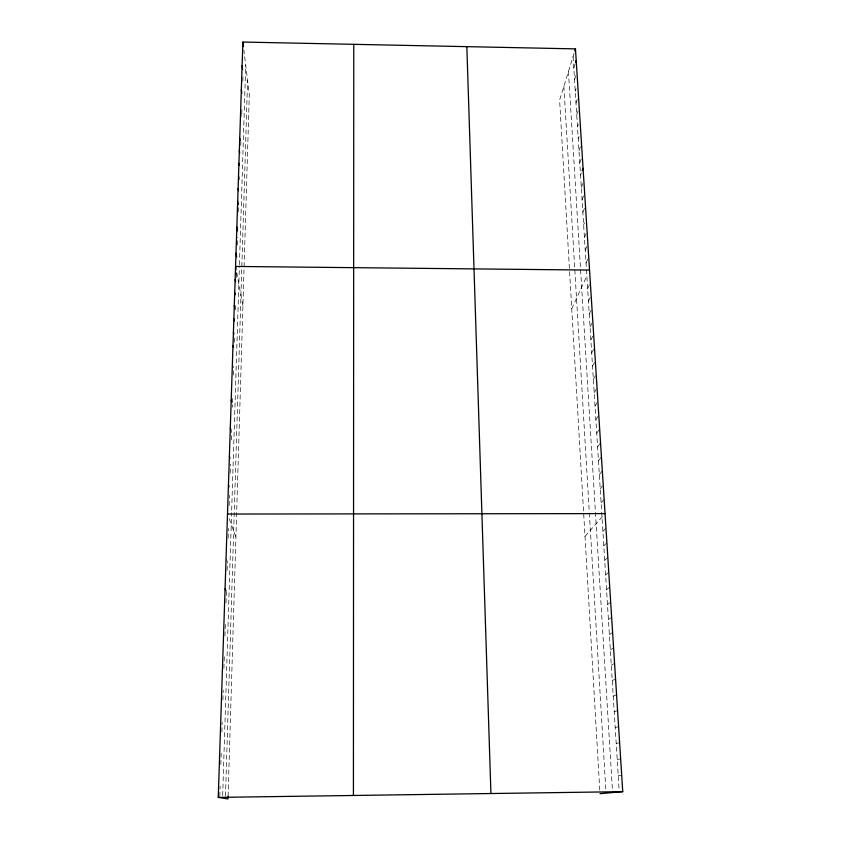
<?xml version="1.0" encoding="UTF-8"?>
<svg xmlns="http://www.w3.org/2000/svg" width="841" height="841" viewBox="0 0 841 841"><rect width="100%" height="100%" fill="white"/><g stroke="black" fill="none" stroke-linecap="round" stroke-linejoin="round"><path stroke-width="0.63" stroke-dasharray="4.21 3.15" d="M225.472 796.101L247.58 80.379M228.069 796.374L249.304 94.486L243.848 49.976M219.795 796.343L220.121 786.125M220.815 764.543L221.183 753.231M221.866 731.985L222.182 722.083M222.897 699.933L223.212 690.177M223.916 668.364L224.295 656.663M224.957 636.006L225.335 624.485M226.029 602.892L226.397 591.538M227.081 570.314L227.354 561.609L226.04 558.582M228.111 538.251L228.426 528.484M229.162 505.494L229.498 495.254M230.213 473.178L230.497 464.169M231.286 439.917L231.527 432.306L230.918 430.098M232.337 407.202L232.41 404.7M232.494 402.219L232.621 398.497M233.367 375.054L233.651 366.487M234.429 342.234L234.66 335.012M235.469 309.845L235.68 303.359M236.51 277.572L236.763 269.824M237.561 245.036L237.814 237.278M238.634 211.648L238.76 207.832M240.768 145.44L240.894 141.772M241.787 113.85L241.945 109.025M242.839 81.23L243.007 75.984M222.676 795.586L231.601 512.716M231.685 510.13L239.391 265.987M239.433 264.715L245.719 65.251M574.098 53.298L559.612 100.111L599.833 791.139M573.793 68.11L575.517 62.655M574.529 79.685L576.6 73.209M575.255 91.333L576.074 88.852M575.99 103.065L578.04 96.936M576.737 114.87L579.207 107.606M577.483 126.76L578.314 124.373M578.23 138.733L579.071 136.379M578.986 150.781L581.089 144.978M579.754 162.912L582.287 156.048M580.521 175.128L581.373 172.868M581.289 187.427L583.433 181.877M582.067 199.801L584.222 194.355M582.855 212.268L585.462 205.845M583.643 224.831L584.516 222.718M584.432 237.467L586.64 232.295M585.231 250.197L587.449 245.12M586.04 263.023L588.721 257.052M571.754 308.71L586.85 275.932M587.638 288.547L589.814 283.953M588.437 301.246L590.624 296.757M589.247 314.04L591.99 308.542M590.056 326.918L592.821 321.546M590.866 339.89L593.094 335.685M591.686 352.947L593.935 348.847M592.516 366.098L595.333 361.104M593.347 379.344L596.185 374.476M594.177 392.684L597.047 387.943M595.029 406.108L597.331 402.429M595.88 419.638L598.203 416.064M596.732 433.262L599.654 428.931M597.594 446.981L600.537 442.786M598.456 460.794L601.42 456.747M599.339 474.713L602.324 470.813M600.211 488.726L602.471 485.909M601.105 502.844L604.132 499.239M585 536.348L605.047 513.609M602.892 531.396L605.962 528.095M603.796 545.83L606.897 542.676M604.711 560.358L607.833 557.373M605.636 575.002L608.768 572.174M606.561 589.762L609.714 587.092M607.496 604.616L609.883 602.745M608.432 619.596L611.638 617.252M609.378 634.671L612.605 632.516M610.335 649.872L613.583 647.885M611.291 665.189L614.571 663.37M612.269 680.611L615.57 678.981M613.247 696.159L616.569 694.708M614.224 711.822L617.578 710.55M615.213 727.612L618.598 726.529M616.211 743.518L619.617 742.624M617.22 759.539L620.647 758.845M618.24 775.696L621.688 775.192M229.194 518.697L235.911 537.115M236.678 272.442L242.912 305.945M573.078 56.61L619.176 790.719M568.453 71.538L612.437 790.109M563.88 86.318L589.257 511.696M589.331 512.926L605.888 790.551"/><path stroke-width="1.26" d="M353.42 795.47L353.767 44.331M228.069 796.374L227.985 798.95L218.261 797.384L242.881 42.05L575.465 48.883L622.739 791.665L599.98 793.662M574.781 51.091L575.465 48.883M575.517 62.655L576.211 60.468M582.224 170.618L583.076 168.368M218.261 797.384L622.739 791.665M227.501 514.04L605.047 513.609M589.541 270.077L235.564 266.45L236.006 268.847M225.062 588.847L225.945 590.645M228.447 484.9L229.078 486.813M229.383 456.179L230.003 458.24M230.308 427.89L230.918 430.098M231.212 400.001L231.811 402.355M232.989 345.441L233.462 347.533M233.43 332.037L233.893 334.182M233.861 318.739L234.324 320.936M234.292 305.525L234.744 307.774M234.723 292.405L235.175 294.707M235.144 279.391L235.596 281.735M235.995 253.225L236.657 256.894M236.847 227.049L237.498 230.865M237.688 201.241L238.224 204.531M238.108 188.479L238.466 190.707M238.518 175.801L239.044 179.207M238.928 163.217L239.275 165.519M239.338 150.718L239.685 153.062M239.738 138.313L240.084 140.689M240.537 113.745L240.883 116.195M241.335 89.514L241.83 93.288M242.113 65.619L242.607 69.488M242.881 42.05L243.438 46.581M466.839 46.644L490.934 793.536"/></g></svg>
